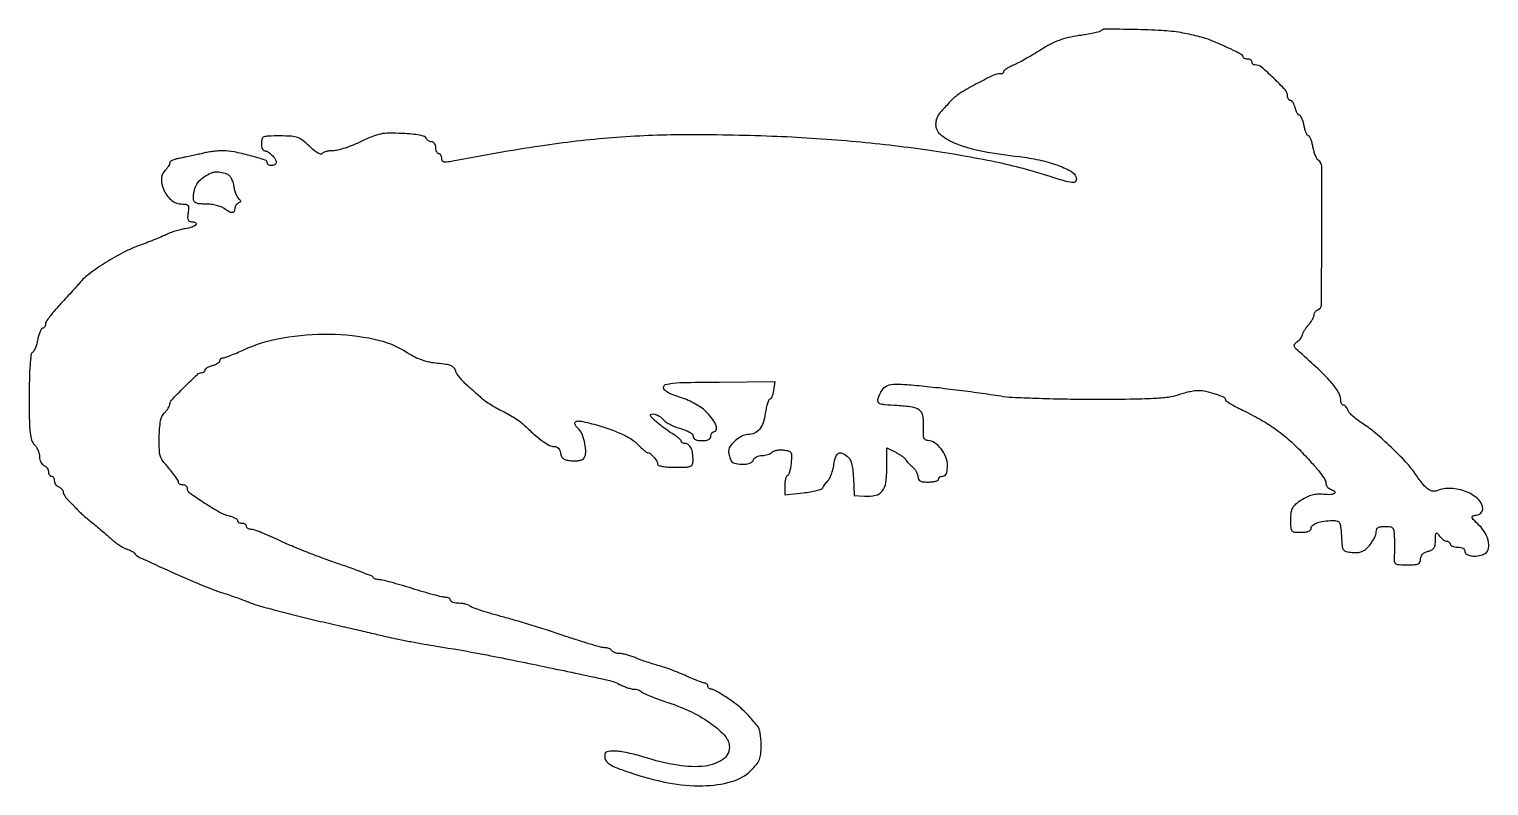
# Model space of a CAD drawing. Extents: x 0 to 494, y 0 to 256.
import ezdxf

# ---------------------------------------------------------------- set-up
doc = ezdxf.new("R2010")
doc.units = 0

msp = doc.modelspace()

# ---------------------------------------------------------------- linework, layer by layer
for points in [[(362.772969, 255.439635, -0.140848), (362.307987, 255.182257, -0.005461), (360.371288, 254.759804, -0.009361), (358.041026, 254.323423, -0.00643), (355.383927, 253.912211, 0.021592), (351.7787, 253.241786, 0.03281), (348.728413, 252.322788, 0.032313), (345.791174, 251.001102, 0.020131), (342.527625, 249.099027, -0.00727), (339.98153, 247.526025, -0.006661), (337.315927, 245.980098, -0.006673), (334.900111, 244.663839, -0.021617), (333.25, 243.88234, 0.018457), (332.004983, 243.302295, 0.026628), (330.954687, 242.692338, 0.025076), (330.176546, 242.125545, 0.226542), (330, 241.755889, -0.12812), (329.924902, 241.467622, -0.100737), (329.713606, 241.222042, -0.089285), (329.39753, 241.056926, -0.075972), (329.025042, 241, 0.11085), (326.358385, 240.401449, 0.012352), (320.75716, 237.582255, 0.014872), (315.303611, 234.454385, 0.064734), (312.413089, 232.118026, 0.005931), (309.313628, 228.790161, 0.037913), (307.897286, 226.973588, 0.074502), (307.229197, 225.545993, 0.07237), (307, 223.970778, 0.233214), (308.775011, 220.372224, 0.071302), (314.215956, 217.314798, 0.046374), (322.999817, 214.818313, 0.018782), (335.326447, 212.997283, -0.026108), (341.977219, 211.915009, -0.033002), (347.965032, 210.196436, -0.034531), (352.600763, 208.15668, -0.175573), (354.471093, 206.106872, -0.194804), (354.480478, 204.813277, -0.312951), (353.598078, 204.226706, -0.066397), (351.148094, 204.603301, -0.007347), (345.72024, 206.281215, 0.027908), (327.399833, 211.129428, 0.014887), (304.306346, 215.16807, 0.013832), (278.462696, 218.171532, 0.012508), (251.609965, 219.866065, 0.010428), (222.050748, 220.37308, 0.01851), (197.712466, 219.381428, 0.018344), (173.365729, 216.583401, 0.010028), (143.75, 211.464248, -0.014349), (141.736382, 211.134079, -0.092918), (140.713574, 211.186778, -0.214243), (140.19518, 211.588182, -0.123067), (140, 212.369158, 0.059415), (139.925624, 212.992846, 0.078328), (139.70625, 213.52094, 0.09671), (139.381425, 213.874636, 0.160123), (139, 214, -0.191087), (138.618118, 214.151477, -0.088204), (138.29375, 214.5875, -0.068025), (138.073693, 215.234582, -0.048028), (138, 216, 0.069108), (137.89384, 216.764413, 0.085282), (137.583854, 217.4125, 0.099962), (137.123562, 217.845831, 0.139896), (136.583333, 218, -0.079502), (136.011355, 218.091526, -0.068316), (135.46319, 218.358867, -0.070232), (135.021214, 218.754729, -0.094882), (134.759442, 219.221674, 0.239594), (134.202779, 219.770955, 0.027763), (132.452502, 220.223267, 0.025242), (129.981687, 220.588879, 0.011495), (126.724479, 220.828531, 0.013263), (122.184619, 220.937192, 0.047372), (119.296649, 220.655397, 0.04972), (116.584776, 219.8423, 0.015669), (112.719344, 218.106857, -0.017147), (110.049417, 216.917622, -0.017087), (107.30117, 215.912639, -0.0172), (104.844793, 215.200951, -0.061982), (103.229991, 215, 0.029541), (101.99363, 214.926889, 0.035667), (100.851665, 214.707935, 0.038477), (99.944758, 214.389519, 0.151813), (99.503545, 214.005736, -0.355525), (99.03589, 213.843436, -0.046654), (98.014474, 214.327263, -0.037397), (96.717609, 215.234389, -0.021416), (95.291127, 216.505736, 0.024714), (93.007847, 218.513849, 0.083707), (91.276783, 219.47063, 0.070404), (89.171971, 219.891434, 0.014187), (85.346599, 220, 0.006641), (81.334086, 219.946702, 0.087392), (79.88466, 219.651522, 0.226439), (79.221104, 218.939503, 0.076351), (79, 217.5, 0.040942), (79.07851, 216.542806, 0.060377), (79.314732, 215.734375, 0.079389), (79.66156, 215.185256, 0.215499), (80.071429, 215, -0.147453), (81.206061, 214.657954, -0.049993), (82.554893, 213.554893, -0.049993), (83.657954, 212.206061, -0.147453), (84, 211.071429, -0.138775), (83.884373, 210.662852, -0.100075), (83.559375, 210.314732, -0.085667), (83.073289, 210.080326, -0.069717), (82.5, 210, -0.055939), (81.926224, 210.064395, -0.075436), (81.440625, 210.255041, -0.09474), (81.114988, 210.536988, -0.168638), (81, 210.868225, 0.32749), (80.287592, 211.839252, 0.009386), (75.067534, 213.374824, 0.018069), (69.766956, 214.622588, 0.04921), (65.934396, 214.994423, 0.020483), (64.366477, 214.927614, 0.011685), (62.480729, 214.725231, 0.011656), (60.589345, 214.432423, 0.0189), (59, 214.085854, -0.006906), (57.389326, 213.693948, -0.0039), (55.426563, 213.261073, -0.003892), (53.439675, 212.855241, -0.006376), (51.75, 212.546118, 0.025026), (50.313421, 212.227532, 0.037292), (49.101562, 211.794996, 0.041832), (48.234926, 211.320434, 0.251668), (48, 210.883258, -0.104842), (47.893575, 210.381286, -0.032141), (47.532273, 209.690837, -0.030594), (47.017115, 208.949869, -0.029183), (46.407738, 208.264881, 0.204135), (45.211148, 205.292006, 0.111509), (46.170208, 201.409552, 0.105965), (48.766168, 198.169106, 0.172747), (52.049048, 197, -0.035637), (53.502771, 196.896255, -0.203582), (54.150507, 196.504307, -0.170579), (54.382695, 195.717778, -0.023723), (54.213308, 194, 0.024987), (54.071307, 192.521737, 0.105029), (54.215669, 191.646606, 0.185943), (54.647561, 191.174048, 0.116179), (55.386501, 191, -0.10732), (56.746523, 190.704683, -0.507426), (56.882576, 190.047071, -0.130946), (55.586831, 189.206896, -0.037866), (53.25, 188.637134, 0.019369), (51.631336, 188.305323, 0.014272), (49.867188, 187.818096, 0.014468), (48.223391, 187.260667, 0.031017), (47, 186.717426, -0.018963), (45.623845, 186.066219, -0.004723), (43.325, 185.108835, -0.004821), (40.671874, 184.062867, -0.004826), (38, 183.068625, 0.032818), (32.525285, 180.67482, 0.02023), (26.415788, 177.190821, 0.019952), (20.900923, 173.429082, 0.056436), (17.5, 170.252726, -0.006178), (16.422561, 169.022117, -0.001688), (14.692187, 167.10739, -0.001707), (12.715234, 164.949451, -0.001777), (10.75, 162.834093, 0.012558), (8.930733, 160.789157, 0.016897), (7.395312, 158.84377, 0.014015), (6.235994, 157.172046, 0.145594), (6, 156.378776, -0.06748), (5.928547, 155.851748, -0.084225), (5.719561, 155.405015, -0.099613), (5.409374, 155.106273, -0.142971), (5.045313, 155, 0.25727), (4.633116, 154.772875, 0.037603), (4.168508, 153.898438, 0.034711), (3.734644, 152.686684, 0.023149), (3.401071, 151.25, -0.023057), (3.055874, 149.762013, -0.027079), (2.589256, 148.391716, -0.027591), (2.077045, 147.296674, -0.126802), (1.605757, 146.785629, 0.224472), (1.098278, 145.968184, 0.010182), (0.781692, 142.595601, 0.01309), (0.565709, 138.008865, 0.005219), (0.5, 131.713518, 0.003698), (0.559425, 123.679786, 0.023362), (0.810931, 119.595977, 0.048143), (1.31799, 117.150343, 0.121834), (2.25, 115.60646, -0.056164), (2.92004, 114.766577, -0.038814), (3.485937, 113.68904, -0.039132), (3.872474, 112.552298, -0.062469), (4, 111.53556, 0.059822), (4.111743, 110.604942, 0.059756), (4.440625, 109.726859, 0.065488), (4.926051, 109.030142, 0.116794), (5.5, 108.638374, -0.081035), (6.073415, 108.303843, -0.065663), (6.559375, 107.782009, -0.06652), (6.887915, 107.159833, -0.088478), (7, 106.531385, 0.063461), (7.074614, 105.94588, 0.081424), (7.29375, 105.449844, 0.09843), (7.618634, 105.117941, 0.151099), (8, 105, -0.151099), (8.381366, 104.882059, -0.09843), (8.70625, 104.550156, -0.081424), (8.925386, 104.05412, -0.063461), (9, 103.468615, 0.088478), (9.112085, 102.840167, 0.06652), (9.440625, 102.217991, 0.065663), (9.926585, 101.696157, 0.081035), (10.5, 101.361626, -0.062875), (11.073534, 101.05424, -0.060967), (11.559375, 100.611192, -0.06608), (11.888836, 100.105777, -0.111892), (12, 99.615252, 0.104375), (12.118813, 99.052292, 0.034762), (12.514063, 98.303158, 0.032842), (13.080294, 97.511099, 0.031993), (13.75, 96.792611, -0.00624), (14.503199, 96.063657, -0.004593), (15.320016, 95.238118, -0.004642), (16.078253, 94.442932, -0.010323), (16.637289, 93.82037, 0.027002), (17.304729, 93.125174, 0.005909), (18.529868, 92.006609, 0.006136), (19.97989, 90.745402, 0.005855), (21.483067, 89.5, -0.003354), (23.126223, 88.152425, -0.002196), (25.002991, 86.578097, -0.002209), (26.818109, 85.02804, -0.004235), (28.258119, 83.765863, 0.019306), (29.585383, 82.671436, 0.017469), (31.037129, 81.643751, 0.017795), (32.40187, 80.815478, 0.051991), (33.412341, 80.381081, -0.021051), (34.248206, 80.081433, -0.022782), (35.033625, 79.719446, -0.023047), (35.673849, 79.349887, -0.093469), (36, 79.042375, 0.127753), (37.825257, 77.541254, 0.00271), (48.511514, 72.656968, 0.00678), (58.884935, 68.151661, 0.021364), (66, 65.526598, -0.004315), (68.325663, 64.757551, -0.003677), (70.765625, 63.907209, -0.003706), (72.97429, 63.100708, -0.010477), (74.5, 62.494017, 0.028802), (77.592663, 61.39362, 0.00475), (83.693004, 59.67404, 0.005304), (90.794084, 57.825655, 0.005156), (98, 56.110106, -0.000289), (105.530616, 54.394546, -0.00046), (111.967478, 52.918017, -0.000536), (117.499152, 51.637527, -0.000841), (122.25, 50.523996, 0.008262), (125.325401, 49.851155, 0.003359), (129.532351, 49.032705, 0.003322), (134.068278, 48.212996, 0.004227), (138.264385, 47.519949, -0.008888), (153.905808, 44.786527, -0.003828), (174.662957, 40.612526, -0.00158), (195.667905, 36.151756, -0.062662), (200.12692, 34.586571, 0.01839), (201.465338, 33.979271, 0.017904), (202.856665, 33.466055, 0.018131), (204.109798, 33.103918, 0.061343), (204.953638, 33, -0.048881), (205.653683, 32.931398, -0.037398), (206.395444, 32.726006, -0.038374), (207.067032, 32.424802, -0.069593), (207.55, 32.067255, 0.092226), (208.267985, 31.584126, 0.006206), (210.558175, 30.626739, 0.008753), (213.339658, 29.56055, 0.006438), (216.456555, 28.473182, -0.031077), (224.642394, 25.156877, -0.045399), (231.318982, 21.174771, -0.054714), (235.851662, 17.053915, -0.182908), (237.25, 13.359287, -0.251036), (234.999431, 9.159214, -0.118677), (229.053235, 6.983738, -0.070983), (219.79788, 7.235936, -0.034604), (208.290903, 10.029326, 0.014588), (205.648905, 10.783771, 0.012732), (202.845157, 11.421115, 0.012905), (200.280494, 11.867297, 0.036626), (198.471352, 12, 0.017463), (196.436213, 11.928899, 0.131997), (195.535267, 11.617965, 0.222706), (195.154475, 10.979441, 0.060583), (195.180449, 9.773623, 0.139266), (195.738384, 8.521925, 0.083663), (196.983159, 7.456756, 0.043588), (199.246236, 6.353098, 0.009323), (203.36024, 4.860798, 0.034319), (216.531105, 1.346923, 0.052241), (228.314746, 0.310607, 0.064025), (237.941296, 1.711842, 0.125232), (244.617651, 5.54855, 0.026362), (246.469313, 7.546841, 0.07822), (247.424814, 9.146307, 0.073912), (247.871388, 11.01301, 0.021819), (248, 13.958835, 0.018233), (247.925187, 16.009725, 0.021679), (247.700479, 17.933564, 0.021103), (247.376383, 19.517521, 0.114776), (246.980353, 20.292206, 0.007049), (243.93952, 23.79281, 0.021656), (241.748479, 26.040528, 0.026092), (239.603799, 27.85685, 0.014543), (236.819825, 29.850393, 0.009794), (234.949256, 31.056681, 0.013016), (233.20019, 32.074803, 0.010324), (231.714676, 32.849071, 0.115466), (231.069825, 33, -0.092354), (230.661427, 33.076083, -0.096121), (230.314261, 33.29375, -0.09935), (230.081925, 33.618457, -0.106151), (230, 34, 0.096007), (229.92603, 34.381684, 0.097181), (229.714955, 34.70625, 0.098625), (229.399921, 34.923549, 0.102155), (229.029635, 35, -0.085568), (228.412694, 35.10636, -0.00627), (226.793423, 35.704758, -0.008597), (224.872602, 36.480246, -0.006404), (222.779635, 37.399177, 0.010583), (220.429992, 38.40747, 0.007293), (217.729018, 39.453865, 0.007356), (215.100276, 40.38467, 0.014881), (213, 41.024801, -0.008905), (211.046718, 41.594712, -0.006493), (208.896231, 42.294702, -0.006563), (206.874073, 43.011831, -0.01434), (205.348871, 43.625624, 0.020581), (203.992816, 44.15178, 0.017538), (202.524179, 44.596277, 0.017896), (201.158349, 44.906059, 0.046846), (200.157888, 45, -0.044717), (199.331743, 45.074034, -0.045307), (198.535694, 45.29375, -0.049382), (197.882332, 45.61627, -0.115509), (197.5, 46, 0.107992), (197.129156, 46.383421, 0.050926), (196.516793, 46.70625, 0.04714), (195.778569, 46.925891, 0.048783), (195.020791, 47, -0.067535), (193.796066, 47.166181, -0.004105), (190.23133, 48.183285, -0.006066), (185.996779, 49.485214, -0.004446), (181.329808, 51.028205, 0.004385), (176.107278, 52.75558, 0.003055), (170.184381, 54.617291, 0.003082), (164.480415, 56.33355, 0.006377), (160, 57.589741, -0.006253), (156.29153, 58.628509, -0.008786), (153.011562, 59.65458, -0.005687), (150.300158, 60.589763, -0.109379), (149.55, 61.061536, 0.101199), (148.995248, 61.423076, 0.032674), (148.056563, 61.724326, 0.031055), (146.941591, 61.930826, 0.03027), (145.8, 62, -0.033941), (144.727502, 62.072887, -0.051875), (143.8225, 62.29375, -0.067418), (143.1994, 62.616289, -0.244321), (143, 63, 0.170024), (142.866088, 63.38242, 0.093572), (142.485938, 63.709528, 0.074424), (141.919431, 63.93276, 0.055159), (141.25, 64.01116, -0.058741), (140.129742, 64.150475, -0.004651), (137.223437, 64.893735, -0.006261), (133.766181, 65.858748, -0.004755), (130, 67, 0.004528), (126.239823, 68.141296, 0.006025), (122.801042, 69.106265, 0.004358), (119.910121, 69.853103, 0.05942), (118.833333, 69.98884, -0.041626), (118.170995, 70.048544, -0.047674), (117.558333, 70.217034, -0.053858), (117.079054, 70.461255, -0.144415), (116.833333, 70.75, 0.194338), (116.425124, 71.144784, 0.002795), (113.219792, 72.422065, 0.007231), (109.431883, 73.844165, 0.004648), (105, 75.388943, -0.007093), (99.998409, 77.15978, -0.005126), (94.472192, 79.269695, -0.005178), (89.260745, 81.383466, -0.011209), (85.30959, 83.138943, 0.006792), (82.058804, 84.617772, 0.009073), (79.066984, 85.865815, 0.006733), (76.543755, 86.825927, 0.087756), (75.55959, 87, -0.062259), (74.963257, 87.074543, -0.080534), (74.45813, 87.29375, -0.097978), (74.120061, 87.618621, -0.153686), (74, 88, 0.148195), (73.884432, 88.381354, 0.098894), (73.559375, 88.70625, 0.082425), (73.073457, 88.925306, 0.064853), (72.5, 89, -0.057513), (71.926281, 89.066212, -0.076772), (71.440625, 89.261905, -0.095693), (71.115149, 89.551479, -0.16469), (71, 89.891592, 0.220131), (70.820249, 90.280089, 0.046441), (70.192188, 90.720251, 0.040547), (69.303146, 91.135991, 0.028723), (68.25, 91.460538, -0.066469), (64.793357, 92.818152, -0.017751), (59.719331, 95.876848, -0.010873), (54.786259, 99.249798, -0.240038), (54.008746, 100.75, 0.11897), (53.890133, 101.226791, 0.099896), (53.561944, 101.632812, 0.091578), (53.073568, 101.905499, 0.081829), (52.5, 102, -0.054512), (51.926172, 102.062747, -0.074185), (51.440625, 102.248803, -0.093784), (51.114815, 102.523815, -0.172358), (51, 102.84699, 0.141023), (50.780075, 103.611229, 0.01818), (49.81333, 105.034208, 0.014809), (48.255142, 107.030655, 0.004451), (45.768537, 109.97542, -0.156924), (44.611828, 112.720205, -0.029219), (44.450617, 118.257896, -0.029044), (44.933721, 123.771985, -0.161363), (46.25, 126.392857, 0.025644), (46.919815, 127.135144, 0.028409), (47.485937, 127.918086, 0.029466), (47.886607, 128.633843, 0.113334), (48, 129.127679, -0.191363), (48.599496, 130.636706, -0.007205), (52.915732, 135.081582, -0.007201), (57.358372, 139.400419, -0.191507), (58.866384, 140, 0.077122), (59.299461, 140.067199, 0.089885), (59.667, 140.261905, 0.100771), (59.912704, 140.551566, 0.126318), (60, 140.891592, -0.208396), (60.168069, 141.277325, -0.050787), (60.734375, 141.705595, -0.043524), (61.542749, 142.105107, -0.031538), (62.5, 142.410644, 0.034719), (63.457085, 142.722843, 0.046776), (64.265625, 143.141941, 0.05533), (64.827615, 143.598489, 0.196992), (65, 144.019052, -0.107664), (65.081533, 144.393308, -0.099583), (65.312573, 144.711847, -0.095699), (65.657849, 144.92542, -0.091034), (66.064077, 145, 0.085786), (66.738233, 145.116523, 0.006456), (68.485821, 145.764793, 0.008766), (70.558675, 146.606353, 0.006552), (72.814077, 147.60355, -0.064891), (86.314241, 151.776651, -0.046359), (102.09888, 153.003125, -0.047534), (117.161751, 151.337906, -0.091521), (128.36361, 146.764275, 0.025605), (130.888513, 145.322066, 0.033103), (133.344226, 144.279205, 0.033931), (135.865206, 143.588091, 0.029258), (138.584765, 143.201413, -0.014884), (141.398513, 142.883514, -0.063986), (143.019831, 142.434683, -0.111638), (143.997834, 141.736152, -0.105612), (144.604247, 140.671546, 0.064832), (145.060088, 139.695223, 0.023949), (145.937049, 138.451605, 0.02326), (147.0357, 137.169743, 0.025893), (148.211917, 136.042984, -0.001696), (149.509512, 134.915097, -0.001159), (150.976052, 133.625586, -0.001169), (152.383768, 132.376127, -0.002364), (153.485174, 131.384542, 0.032973), (154.709015, 130.411396, 0.01229), (156.545792, 129.204637, 0.012116), (158.618615, 127.98325, 0.014351), (160.635864, 126.934229, -0.018066), (162.676519, 125.8537, -0.013973), (164.820286, 124.536267, -0.014192), (166.754346, 123.192075, -0.032661), (168.107746, 122.049687, 0.01023), (171.624087, 118.800754, 0.026758), (174.314987, 116.660406, 0.036892), (176.426615, 115.381171, 0.118278), (178.0154, 115, -0.097697), (178.804579, 114.844313, -0.104146), (179.455278, 114.401916, -0.093205), (179.922995, 113.688475, -0.063418), (180.180449, 112.75, 0.076218), (180.51674, 111.636176, 0.130594), (181.141698, 110.901807, 0.097568), (182.190763, 110.444009, 0.030449), (183.895135, 110.175817, 0.033504), (185.332146, 110.135263, 0.04784), (186.595755, 110.306092, 0.057358), (187.58118, 110.659755, 0.132557), (188.166329, 111.175817, 0.150513), (188.693621, 112.970992, 0.041821), (188.407166, 115.924553, 0.042583), (187.607698, 118.865892, 0.109153), (186.427729, 120.715128, -0.045672), (185.195882, 122.195212, -0.270143), (185.12316, 123.161133, -0.291295), (185.915076, 123.648133, -0.050148), (187.75, 123.43476, -0.018184), (193.799762, 121.874916, -0.024792), (199.112008, 120.006072, -0.027853), (203.365894, 117.984988, -0.074519), (206.034437, 115.964772, 0.009714), (207.188744, 114.828936, 0.013894), (208.259017, 113.870902, 0.009727), (209.17686, 113.124296, 0.167394), (209.537725, 113, -0.178921), (210.420783, 112.673555, -0.035068), (211.646929, 111.464699, -0.036138), (212.700363, 110.079393, -0.145489), (213, 109.071429, 0.325201), (213.323902, 108.626093, 0.034122), (214.65, 108.294643, 0.029754), (216.551882, 108.070681, 0.014433), (219, 108, 0.007482), (222.721333, 108.055689, 0.088528), (224.129707, 108.350759, 0.221125), (224.780532, 109.045976, 0.079462), (225, 110.418213, 0.036549), (224.82995, 112.741409, 0.072831), (224.301123, 114.503644, 0.10663), (223.466713, 115.602622, 0.179114), (222.393011, 116, -0.054354), (221.860107, 116.058102, -0.074044), (221.409197, 116.230415, -0.093673), (221.106606, 116.485098, -0.172778), (221, 116.784392, 0.196005), (220.835507, 117.187886, 0.02304), (220.111069, 117.863474, 0.024829), (219.132933, 118.614491, 0.017898), (217.973852, 119.356375, -0.01701), (216.625362, 120.216119, -0.009939), (215.067047, 121.33209, -0.009932), (213.549966, 122.512467, -0.016584), (212.327829, 123.571982, -0.009371), (210.932518, 124.914586, -0.113588), (210.540351, 125.540519, -0.422152), (210.710939, 125.880191, -0.076767), (211.486682, 126, -0.084651), (212.287223, 125.863489, -0.042235), (213.227755, 125.440967, -0.040332), (214.153016, 124.825118, -0.047151), (214.91595, 124.09691, 0.06854), (215.840653, 123.286733, 0.026198), (217.320317, 122.419313, 0.025351), (219.047815, 121.632985, 0.028365), (220.783246, 121.058366, -0.02663), (222.492213, 120.499079, -0.045649), (223.834439, 119.832801, -0.058534), (224.723158, 119.130254, -0.198791), (225, 118.461456, 0.160047), (225.205252, 117.836654, 0.121258), (225.763187, 117.371788, 0.07952), (226.695959, 117.088748, 0.033989), (228, 117, 0.033607), (229.322075, 117.088963, 0.082504), (230.25, 117.375, 0.12651), (230.797909, 117.851045, 0.152103), (231, 118.5, -0.064853), (231.074694, 119.073457, -0.082425), (231.29375, 119.559375, -0.098894), (231.618646, 119.884432, -0.148195), (232, 120, 0.326534), (232.839098, 120.61339, 0.16266), (232.819432, 122.000755, 0.073553), (231.71459, 124.104881, 0.035754), (229.75, 126.428668, 0.041062), (228.011954, 127.938989, 0.028759), (225.835023, 129.352298, 0.027271), (223.366601, 130.586967, 0.026338), (220.75, 131.561725, -0.016021), (218.146291, 132.470985, -0.043415), (216.390695, 133.329436, -0.066942), (215.340519, 134.170456, -0.192802), (215, 135.020709, -0.330821), (215.689416, 135.948648, -0.049621), (218.111881, 136.423797, -0.019806), (222.834227, 136.683396, -0.002114), (233.821975, 136.805162), (252.64395, 136.934152), (252.208476, 133.967076, -0.02564), (251.981615, 132.830416, -0.038399), (251.658511, 131.871579, -0.043763), (251.29464, 131.188162, -0.253764), (250.947774, 131, 0.300723), (250.588426, 130.762383, 0.022324), (250.155737, 129.604688, 0.025108), (249.742962, 128.070515, 0.015949), (249.41031, 126.25, -0.041438), (248.641826, 122.992338, -0.09445), (247.42901, 120.787182, -0.120804), (245.709077, 119.508819, -0.096121), (243.438561, 119.031803, 0.120596), (241.512824, 118.528868, 0.052664), (239.319913, 117.026292, 0.052786), (237.548456, 115.160132, 0.164946), (237, 113.542832, 0.033504), (237.043038, 112.901268, 0.017058), (237.178303, 112.104082, 0.016868), (237.374462, 111.288111, 0.024193), (237.606989, 110.581787, 0.229452), (238.869789, 109.397576, 0.073042), (241.486724, 108.984994, 0.073321), (244.102306, 109.34248, 0.234717), (245.361626, 110.5, -0.117199), (245.754077, 111.073961, -0.065432), (246.452991, 111.559375, -0.059653), (247.334247, 111.888267, -0.059579), (248.268615, 112, 0.040853), (249.240321, 112.079527, 0.035753), (250.23187, 112.316715, 0.03744), (251.099252, 112.664282, 0.082546), (251.678178, 113.078178, -0.109144), (252.292035, 113.469885, -0.040748), (253.283238, 113.743238, -0.037966), (254.449664, 113.874124, -0.037425), (255.628178, 113.828178, -0.037013), (257.301172, 113.510287, -0.197751), (258.024653, 112.95774, -0.139041), (258.288293, 111.932891, -0.015499), (258.153088, 109.5, -0.020246), (257.954359, 107.943609, -0.028345), (257.6428, 106.577083, -0.027797), (257.274578, 105.524156, -0.209279), (256.903088, 105.166667, 0.20061), (256.553966, 104.841715, 0.0413), (256.265282, 104.032633, 0.037454), (256.06609, 102.96999, 0.027614), (256, 101.77421), (256, 98.715087), (262.25, 99.36735, 0.014388), (264.669346, 99.690443, 0.021328), (266.763728, 100.124126, 0.017466), (268.408392, 100.600194, 0.236634), (268.839286, 101.027664, -0.055448), (269.063394, 101.509376, -0.019502), (269.485178, 102.145871, -0.019085), (270.007268, 102.815265, -0.021214), (270.561623, 103.418766, 0.082161), (271.138532, 104.224403, 0.025377), (271.730947, 105.599654, 0.024623), (272.247455, 107.230206, 0.024747), (272.600145, 108.900908, -0.033086), (273.208582, 111.562809, -0.187399), (274.085877, 112.690019, -0.24578), (275.328238, 112.760819, -0.05626), (277.19472, 111.648376, -0.110459), (277.980243, 110.71745, -0.05269), (278.557856, 109.252527, -0.038242), (278.959986, 107.204146, -0.016494), (279.19472, 104.430179), (279.5, 98.5), (283, 98.254385, 0.071295), (286.677702, 98.520704, 0.174919), (288.940251, 99.942272, 0.132299), (290.153286, 102.808006, 0.034351), (290.5, 107.848678), (290.5, 114.613583), (293.5, 113.056791, -0.016191), (294.675825, 112.397451, -0.019811), (295.727785, 111.703641, -0.018672), (296.55458, 111.061947, -0.117407), (296.871182, 110.636453, 0.067421), (297.132178, 110.201635, 0.015785), (297.685233, 109.554019, 0.015989), (298.374708, 108.843468, 0.015095), (299.121182, 108.164212, -0.048216), (299.840099, 107.417358, -0.040887), (300.448097, 106.505855, -0.042759), (300.864946, 105.575062, -0.084095), (301, 104.777759, 0.115117), (301.198512, 103.926966, 0.161989), (301.742193, 103.376983, 0.094258), (302.760849, 103.081844, 0.023517), (304.5, 103, 0.027026), (305.841111, 103.072542, 0.042582), (306.971875, 103.29375, 0.052312), (307.767902, 103.614308, 0.277684), (308, 104, -0.148195), (308.115568, 104.381354, -0.098894), (308.440625, 104.70625, -0.082425), (308.926543, 104.925306, -0.064853), (309.5, 105, 0.167626), (310.174021, 105.232499, 0.1295), (310.646846, 105.855888, 0.074096), (310.91969, 106.954571, 0.023877), (311, 108.635329, 0.096487), (310.449506, 111.46146, 0.070034), (308.840193, 114.242462, 0.074375), (306.662183, 116.303797, 0.153541), (304.448478, 117, -0.141755), (303.544983, 117.261403, -0.186013), (303.036692, 117.944513, -0.069326), (302.84585, 119.366067, -0.008566), (302.915161, 122.5, 0.064736), (302.63595, 125.592335, 0.185243), (301.463017, 127.360645, 0.120238), (299.015256, 128.336784, 0.020925), (294.027713, 128.828592, -0.005659), (289.732124, 129.120124, -0.069058), (288.126276, 129.474135, -0.246743), (287.538021, 130.128697, -0.139801), (287.5703, 131.221496, -0.062444), (288.895255, 134.094872, -0.157168), (290.634488, 135.566441, -0.101623), (293.422974, 136.096629, -0.018057), (298.756928, 135.8256, -0.005168), (305.986905, 135.120531, -0.003873), (313.933268, 134.200279, -0.003877), (321.852614, 133.158525, -0.005228), (329, 132.085581, 0.027326), (332.888714, 131.676461, 0.003991), (340.824005, 131.341384, 0.004503), (350.219947, 131.104422, 0.003848), (360.124273, 131.020107, 0.002598), (372.81163, 131.07567, 0.010408), (380.57244, 131.311598, 0.016177), (385.735032, 131.743974, 0.055877), (389, 132.5, -0.016378), (390.814967, 133.074254, -0.01418), (392.752613, 133.559375, -0.014404), (394.533693, 133.898513, -0.039859), (395.804729, 134, -0.055226), (398.395328, 133.712986, -0.027834), (401.562312, 132.814859, -0.020131), (404.435607, 131.692985, -0.297949), (405, 130.829935, 0.250674), (405.219106, 130.420364, 0.010061), (406.689062, 129.481851, 0.015603), (408.546372, 128.426061, 0.010179), (410.75, 127.319584, -0.017302), (416.695663, 124.227365, -0.024657), (421.726664, 121.048689, -0.026012), (426.21063, 117.534022, -0.02303), (430.5, 113.433722, -0.006313), (434.528476, 109.102974, -0.020018), (437.067385, 106.067772, -0.02733), (438.596191, 103.842298, -0.137678), (439, 102.403598, 0.1104), (439.111257, 101.905856, 0.06623), (439.440625, 101.394345, 0.061325), (439.926478, 100.947185, 0.063848), (440.5, 100.638374, -0.078744), (441.843341, 99.862844, -0.484889), (441.834467, 99.175594, -0.158611), (440.579841, 98.731348, -0.030206), (438.12764, 98.816437, 0.037914), (436.118161, 98.855195, 0.050345), (434.31371, 98.569338, 0.048247), (432.545081, 97.915436, 0.031122), (430.640018, 96.842863, 0.026465), (428.629598, 95.383432, 0.097036), (427.625038, 94.18225, 0.098028), (427.153355, 92.697459, 0.027319), (427.012379, 90.25, 0.013659), (427.078799, 87.528751, 0.160217), (427.456764, 86.552687, 0.200274), (428.304985, 86.102115, 0.023248), (430.5, 86, 0.026696), (432.034589, 86.081994, 0.067513), (433.117486, 86.348812, 0.110443), (433.76402, 86.787718, 0.19087), (434, 87.383369, -0.231909), (434.50512, 88.413846, -0.078226), (436.011395, 89.242878, -0.055264), (438.307199, 89.796405, -0.030287), (441.19774, 89.986345, -0.057176), (442.763706, 89.814714, -0.209783), (443.547319, 89.234974, -0.106092), (443.946657, 87.983476, -0.009993), (444.19774, 84.75, 0.010533), (444.463126, 81.379477, 0.122372), (444.90493, 80.143006, 0.191376), (445.809559, 79.516234, 0.03316), (447.90386, 79.175166, 0.039955), (449.719076, 79.147437, 0.083099), (451.093263, 79.46979, 0.08058), (452.314067, 80.23015, 0.035787), (453.65386, 81.580705, 0.029883), (454.551753, 82.761566, 0.029132), (455.310822, 84.050842, 0.030436), (455.840645, 85.259891, 0.088267), (456, 86.155539, -0.097829), (456.172079, 87.026611, -0.158681), (456.656623, 87.596295, -0.106948), (457.545629, 87.90893, -0.031279), (459, 88, -0.036278), (460.778978, 87.870754, -0.201126), (461.582994, 87.386609, -0.137976), (461.96793, 86.35649, -0.01434), (462.110691, 83.75, -0.004926), (462.139702, 81.957862, -0.004336), (462.135329, 80.0875, -0.004359), (462.10204, 78.400365, -0.013096), (462.039125, 77.25, 0.074169), (462.122324, 76.014535, 0.224093), (462.62398, 75.363076, 0.107015), (463.748694, 75.063317, 0.011812), (466.428434, 75, 0.013638), (468.945468, 75.068667, 0.088819), (470.173058, 75.35833, 0.186927), (470.780358, 75.95729, 0.106076), (471, 76.980948, -0.093626), (471.167173, 77.865892, -0.098003), (471.644692, 78.612863, -0.085775), (472.431301, 79.193026, -0.054667), (473.5, 79.589356, 0.05606), (474.753424, 80.058155, 0.128039), (475.503711, 80.722341, 0.110246), (475.89994, 81.738188, 0.035557), (476.031803, 83.358408, -0.007082), (476.077672, 85.246609, -0.18599), (476.274535, 85.704266, -0.432824), (476.607629, 85.697548, -0.021094), (477.392046, 84.75, 0.037549), (477.984545, 84.080377, 0.038672), (478.66506, 83.514062, 0.04167), (479.329883, 83.121433, 0.11302), (479.860243, 83, -0.086463), (480.295455, 82.924174, -0.094072), (480.665196, 82.70625, -0.100251), (480.912501, 82.381465, -0.113217), (481, 82, 0.226478), (481.182831, 81.617064, 0.074992), (481.734375, 81.29375, 0.057076), (482.542644, 81.073116, 0.038131), (483.5, 81, -0.04716), (484.543379, 80.90137, -0.088208), (485.333333, 80.6, -0.118484), (485.822179, 80.11998, -0.140575), (486, 79.5, 0.271739), (486.548687, 78.564965, 0.093072), (488.096986, 78.045236, 0.068853), (490.226211, 78.043616, 0.057483), (492.418213, 78.606989, 0.225457), (493.788374, 80.046014, 0.120714), (493.98161, 82.546592, 0.087751), (492.921823, 85.559846, 0.068485), (490.818254, 88.326923, -0.005564), (488.809975, 90.374804, -0.122013), (488.395243, 91.096332, -0.400524), (488.624215, 91.53288, -0.045128), (489.818254, 91.819551, 0.067578), (490.678113, 92.067164, 0.082723), (491.376642, 92.525221, 0.093109), (491.829674, 93.134147, 0.116287), (491.984687, 93.819551, 0.205057), (490.538908, 97.113353, 0.0929), (486.488088, 99.69499, 0.082534), (481.266756, 100.84856, 0.110557), (476.5, 100.042708, -0.159227), (474.940924, 99.930433, -0.108128), (473.333046, 100.725717, -0.059686), (471.464552, 102.626569, -0.016316), (469, 106.042846, 0.041537), (466.046763, 109.729788, 0.012894), (461.02721, 114.761767, 0.013114), (455.707997, 119.56648, 0.036463), (451.657735, 122.553848, -0.019553), (449.828061, 123.810186, -0.022665), (448.193516, 125.14863, -0.022462), (446.928155, 126.391341, -0.110369), (446.42544, 127.25, 0.045282), (446.142113, 127.91954, 0.053912), (445.755833, 128.485938, 0.062658), (445.330526, 128.873801, 0.154777), (444.932612, 129, -0.185245), (444.576574, 129.136596, -0.090071), (444.273955, 129.527754, -0.06992), (444.068834, 130.109113, -0.049936), (444, 130.796609, 0.138902), (443.318846, 133.201234, 0.038271), (440.984695, 136.412159, 0.026964), (437.066009, 140.5434, 0.00938), (431, 146.072454, -0.009448), (428.92858, 147.961031, -0.108157), (428.311346, 148.868746, -0.26181), (428.406745, 149.595989, -0.07357), (429.25, 150.432465, 0.033465), (429.919702, 150.998144, 0.036705), (430.485937, 151.631986, 0.039581), (430.881288, 152.239885, 0.125021), (431, 152.707233, -0.114486), (431.121266, 153.229901, -0.022473), (431.5875, 154.081517, -0.022768), (432.234353, 155.044764, -0.019392), (433, 156, 0.024584), (433.765495, 156.975626, 0.026365), (434.4125, 157.999825, 0.027172), (434.870006, 158.931737, 0.100849), (435, 159.569676, -0.090351), (435.093679, 160.083867, -0.069915), (435.367188, 160.584489, -0.069069), (435.772246, 160.995957, -0.083614), (436.25, 161.249859, 0.320555), (437.451014, 162.901467, 0.001367), (437.581902, 186.322158, 0.001532), (437.576998, 209.623325, 0.253821), (436.394243, 211.786189, -0.126873), (435.922956, 212.297011, -0.0276), (435.410744, 213.391881, -0.027087), (434.944126, 214.762054, -0.02306), (434.598929, 216.25, 0.020435), (434.273519, 217.68688, 0.03113), (433.864183, 218.898438, 0.031817), (433.433811, 219.785588, 0.270178), (433.065978, 220, -0.262444), (432.699442, 220.206622, -0.034834), (432.277452, 221.028125, -0.033005), (431.878805, 222.159016, -0.021872), (431.565978, 223.5, 0.021948), (431.252939, 224.840979, 0.033104), (430.853657, 225.971875, 0.034994), (430.43078, 226.793053, 0.262088), (430.063095, 227, -0.214506), (429.695117, 227.165481, -0.048268), (429.281094, 227.734375, -0.041796), (428.891526, 228.542664, -0.029926), (428.589356, 229.5, 0.034719), (428.277157, 230.457085, 0.046776), (427.858059, 231.265625, 0.05533), (427.401511, 231.827615, 0.196992), (426.980948, 232, -0.147636), (426.606861, 232.112918, -0.098979), (426.288153, 232.430497, -0.082617), (426.073287, 232.905256, -0.065126), (426, 233.465522, 0.186284), (425.19677, 235.54664, 0.017712), (421.322579, 239.525178, 0.018156), (417.176495, 243.212919, 0.174399), (414.988569, 244, -0.100219), (414.61131, 244.076384, -0.098215), (414.290392, 244.29375, -0.097662), (414.075427, 244.618345, -0.09787), (414, 245, 0.148195), (413.884432, 245.381354, 0.098894), (413.559375, 245.70625, 0.082425), (413.073457, 245.925306, 0.064853), (412.5, 246, -0.047976), (411.925106, 246.05529, -0.067314), (411.437255, 246.220313, -0.086716), (411.106198, 246.463524, -0.189442), (410.988527, 246.75, 0.262073), (410.616725, 247.387611, 0.014651), (408.528142, 248.531228, 0.014123), (405.29449, 250.067109, 0.003656), (400, 252.354837, 0.027857), (398.207378, 252.998758, 0.010038), (395.594688, 253.719246, 0.009921), (392.694658, 254.395699, 0.011614), (389.918087, 254.918447, 0.026916), (383.530379, 255.617791, 0.009008), (374.141262, 255.967359, 0.003286), (364.358752, 256.090873, 0.200486)], [(66.725358, 207.376158, -0.086093), (67.784987, 206.88548, -0.091759), (68.590414, 206.075148, -0.071917), (69.185771, 204.860612, -0.032623), (69.619601, 203.139813, 0.023122), (69.956939, 201.685838, 0.026012), (70.416817, 200.326519, 0.026561), (70.924035, 199.224477, 0.111632), (71.394243, 198.673869, -0.049951), (71.844806, 198.261245, -0.212428), (71.953907, 197.92167, -0.219625), (71.773688, 197.621119, -0.05325), (71.25, 197.340536, 0.087504), (70.772087, 197.040891, 0.065096), (70.367188, 196.566178, 0.064268), (70.093358, 195.99615, 0.080037), (70, 195.416667, -0.121465), (69.75919, 194.440018, -0.28263), (69.136667, 194.069887, -0.13152), (68.068749, 194.372373, -0.027508), (66.44113, 195.468197, 0.0742), (65.401898, 196.035164, 0.028408), (63.821769, 196.514453, 0.027373), (62.019546, 196.847932, 0.030197), (60.25, 196.968197, -0.016757), (58.065681, 197.057791, -0.081085), (56.862447, 197.347555, -0.162837), (56.2411, 197.893594, -0.134498), (56.013655, 198.75, -0.045158), (56.2574, 201.227766, -0.069925), (56.948748, 203.259833, -0.0752), (58.126868, 204.918214, -0.062022), (59.816635, 206.282206, -0.021381), (61.806255, 207.401602, -0.078331), (63.177824, 207.846073, -0.081036), (64.595162, 207.839443, -0.023882)]]:
    msp.add_lwpolyline(points, format="xyb", close=True)

doc.saveas('drawing.dxf')
